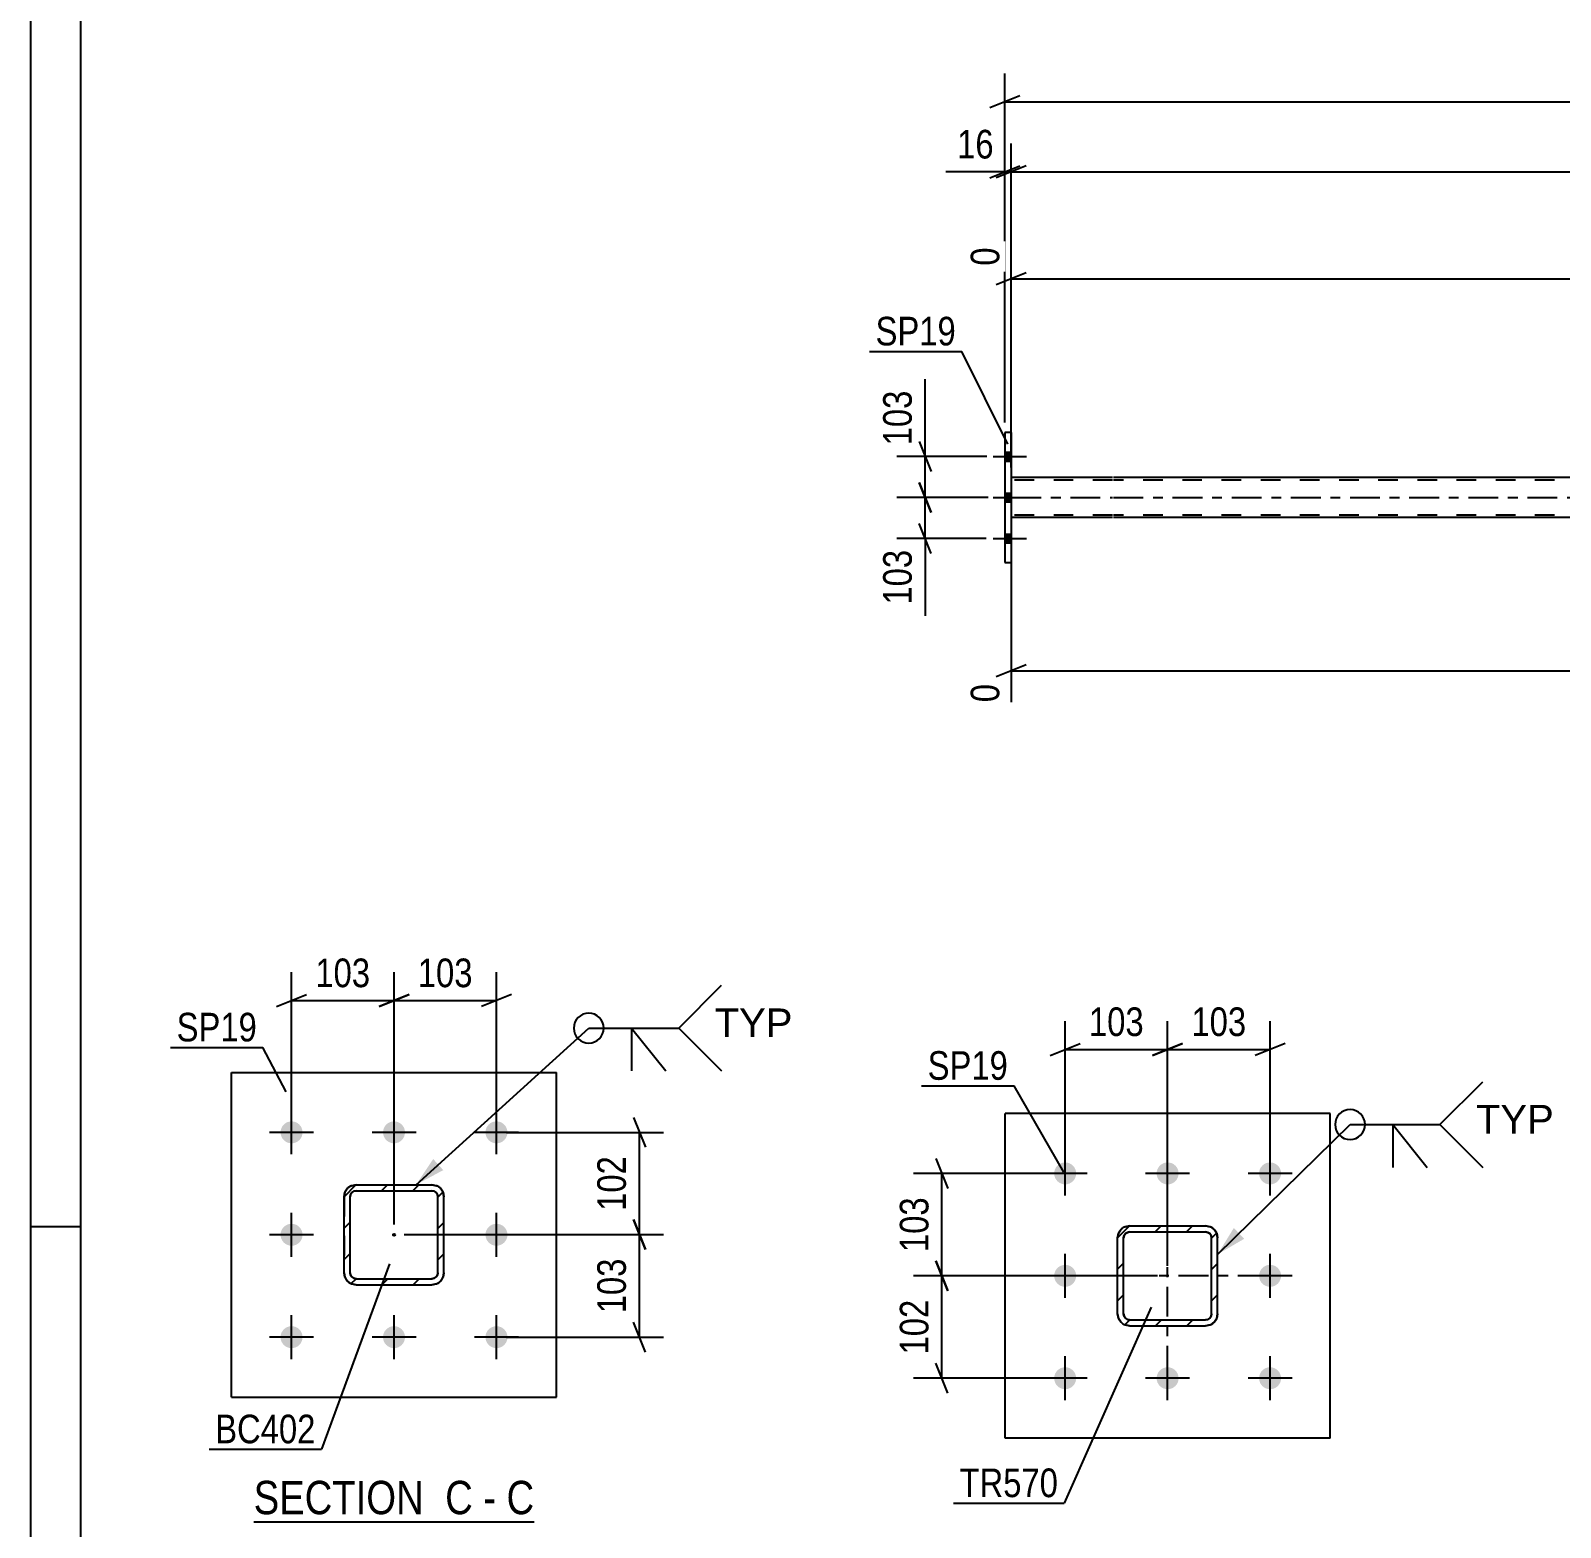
# Model space of a CAD drawing. Header units: millimetres. Extents: x 0 to 841, y 0 to 594.
# Drawn here: x 0 to 153.1, y 118.9 to 268.7 of the extents above; entities that cross this region are included whole.
import ezdxf

# ---------------------------------------------------------------- set-up
doc = ezdxf.new("R2010")
doc.units = ezdxf.units.MM
doc.linetypes.add('DXK_LINE_DOT2', pattern=[3.9198, 1.9599, -1.9599])
doc.linetypes.add('DXK_LINE_DOT3', pattern=[5.9187, 2.979, -0.9799, 0.9799, -0.9799])
doc.styles.add('Arial', font='ARIAL.TTF', dxfattribs={"height": 0.2})
doc.styles.add('Arial Narrow', font='ARIALN.TTF', dxfattribs={"height": 0.2})

# ---------------------------------------------------------------- blocks, each defined once
blk = doc.blocks.new('Unknown-103655156-1133')
at = {"color": 5, "linetype": 'Continuous'}
for p, q in [((0, 594), (0, 0)), ((5, 589), (5, 5)), ((5, 149), (0, 149))]:
    blk.add_line(p, q, dxfattribs=at)
blk = doc.blocks.new('Unknown-103655156-13 - 6514')
at = {"color": 6, "linetype": 'Continuous'}
blk.add_line((22.32, 119.49), (50.39, 119.49), dxfattribs=at)
at = {"color": 0, "linetype": 'Continuous'}
for points in [[(40.43, 120.24), (40.43, 123.74), (22.32, 123.74), (22.32, 120.24)], [(44.25, 120.24), (44.25, 123.74), (41.48, 123.74), (41.48, 120.24)], [(46.57, 120.24), (46.57, 123.74), (45.3, 123.74), (45.3, 120.24)], [(50.39, 120.24), (50.39, 123.74), (47.62, 123.74), (47.62, 120.24)]]:
    blk.add_wipeout(points, dxfattribs=at)
at = {"color": 7, "linetype": 'Continuous', "style": 'Arial Narrow'}
for s, p in [('SECTION ', (22.32, 120.24)), ('C', (41.48, 120.24)), ('C', (47.62, 120.24)), ('-', (45.3, 120.24))]:
    blk.add_text(s, height=3.34, dxfattribs=at).set_placement(p)
blk = doc.blocks.new('Part-103655156-1333 - 1289')
at = {"color": 2, "linetype": 'Continuous'}
for p, q in [((130.01, 160.35), (97.51, 160.35)), ((97.51, 127.85), (97.51, 160.35)), ((130.01, 127.85), (130.01, 160.35)), ((130.01, 127.85), (97.51, 127.85))]:
    blk.add_line(p, q, dxfattribs=at)
blk = doc.blocks.new('Bolt-103655156-1378 - 1289')
at = {"linetype": 'Continuous'}
for points in [[(103.51, 153.25, -1), (103.51, 155.45, -1)], [(113.76, 153.25, -1), (113.76, 155.45, -1)], [(124.01, 153.25, -1), (124.01, 155.45, -1)], [(103.51, 143, -1), (103.51, 145.2, -1)], [(124.01, 143, -1), (124.01, 145.2, -1)], [(103.51, 132.75, -1), (103.51, 134.95, -1)], [(113.76, 132.75, -1), (113.76, 134.95, -1)], [(124.01, 132.75, -1), (124.01, 134.95, -1)]]:
    blk.add_hatch(color=1, dxfattribs=at).paths.add_polyline_path(points)
at = {"color": 1, "linetype": 'Continuous'}
for p, q in [((103.51, 152.15), (103.51, 156.55)), ((113.76, 152.15), (113.76, 156.55)), ((124.01, 152.15), (124.01, 156.55)), ((105.71, 154.35), (101.31, 154.35)), ((115.96, 154.35), (111.56, 154.35)), ((126.21, 154.35), (121.81, 154.35)), ((103.51, 141.9), (103.51, 146.3)), ((124.01, 141.9), (124.01, 146.3)), ((105.71, 144.1), (101.31, 144.1)), ((126.21, 144.1), (121.81, 144.1)), ((103.51, 131.65), (103.51, 136.05)), ((113.76, 131.65), (113.76, 136.05)), ((124.01, 131.65), (124.01, 136.05)), ((105.71, 133.85), (101.31, 133.85)), ((115.96, 133.85), (111.56, 133.85)), ((126.21, 133.85), (121.81, 133.85))]:
    blk.add_line(p, q, dxfattribs=at)
blk = doc.blocks.new('Part-103655156-1436 - 1289')
at = {"linetype": 'Continuous'}
h = blk.add_hatch(dxfattribs=at)
h.set_pattern_fill('', scale=0.7, style=0, pattern_type=0)
h.set_pattern_definition([(45, (109.9582, 149.0961), (-1.57154, 1.57154), [])])
h.paths.add_polyline_path([(117.56, 149.1), (109.96, 149.1), (109.5, 149), (109.11, 148.74), (108.85, 148.36), (108.76, 147.9), (108.76, 140.3), (108.85, 139.84), (109.11, 139.45), (109.5, 139.19), (109.96, 139.1), (117.56, 139.1), (118.02, 139.19), (118.41, 139.45), (118.67, 139.84), (118.76, 140.3), (118.76, 147.9), (118.67, 148.36), (118.41, 148.74), (118.02, 149)])
h.paths.add_polyline_path([(118.11, 148.13), (118.16, 147.9), (118.16, 140.3), (118.11, 140.07), (117.98, 139.87), (117.79, 139.74), (117.56, 139.7), (109.96, 139.7), (109.73, 139.74), (109.53, 139.87), (109.4, 140.07), (109.36, 140.3), (109.36, 147.9), (109.4, 148.13), (109.53, 148.32), (109.73, 148.45), (109.96, 148.5), (117.56, 148.5), (117.79, 148.45), (117.98, 148.32)])
at = {"color": 7, "linetype": 'DXK_LINE_DOT3'}
for p, q in [((113.76, 134.1), (113.76, 154.1)), ((123.76, 144.1), (103.76, 144.1))]:
    blk.add_line(p, q, dxfattribs=at)
at = {"color": 7, "linetype": 'DXK_LINE_DOT2'}
for p, q in [((109.5, 149), (109.96, 149.1)), ((109.96, 148.5), (109.73, 148.45)), ((109.96, 149.1), (117.56, 149.1)), ((109.96, 148.5), (117.56, 148.5)), ((117.56, 149.1), (118.02, 149)), ((117.79, 148.45), (117.56, 148.5)), ((108.76, 147.9), (108.85, 148.36)), ((108.76, 140.3), (108.76, 147.9)), ((109.4, 148.13), (109.36, 147.9)), ((109.36, 140.3), (109.36, 147.9)), ((109.53, 148.32), (109.4, 148.13)), ((109.73, 148.45), (109.53, 148.32)), ((117.98, 148.32), (117.79, 148.45)), ((118.11, 148.13), (117.98, 148.32)), ((118.16, 147.9), (118.11, 148.13)), ((118.16, 140.3), (118.16, 147.9)), ((118.67, 148.36), (118.76, 147.9)), ((118.76, 140.3), (118.76, 147.9)), ((108.85, 139.84), (108.76, 140.3)), ((109.36, 140.3), (109.4, 140.07)), ((109.4, 140.07), (109.53, 139.87)), ((109.53, 139.87), (109.73, 139.74)), ((109.73, 139.74), (109.96, 139.7)), ((109.96, 139.7), (117.56, 139.7)), ((117.56, 139.7), (117.79, 139.74)), ((117.79, 139.74), (117.98, 139.87)), ((117.98, 139.87), (118.11, 140.07)), ((118.11, 140.07), (118.16, 140.3)), ((118.76, 140.3), (118.67, 139.84)), ((109.96, 139.1), (109.5, 139.19)), ((109.96, 139.1), (117.56, 139.1)), ((118.02, 139.19), (117.56, 139.1))]:
    blk.add_line(p, q, dxfattribs=at)
at = {"color": 2, "linetype": 'Continuous'}
for p, q in [((109.96, 149.1), (109.5, 149)), ((109.73, 148.45), (109.96, 148.5)), ((109.96, 149.1), (117.56, 149.1)), ((109.96, 148.5), (117.56, 148.5)), ((118.02, 149), (117.56, 149.1)), ((117.56, 148.5), (117.79, 148.45)), ((108.85, 148.36), (108.76, 147.9)), ((108.76, 140.3), (108.76, 147.9)), ((109.36, 147.9), (109.4, 148.13)), ((109.36, 140.3), (109.36, 147.9)), ((109.4, 148.13), (109.53, 148.32)), ((109.53, 148.32), (109.73, 148.45)), ((117.79, 148.45), (117.98, 148.32)), ((117.98, 148.32), (118.11, 148.13)), ((118.11, 148.13), (118.16, 147.9)), ((118.16, 140.3), (118.16, 147.9)), ((118.76, 147.9), (118.67, 148.36)), ((118.76, 140.3), (118.76, 147.9)), ((108.76, 140.3), (108.85, 139.84)), ((109.4, 140.07), (109.36, 140.3)), ((109.53, 139.87), (109.4, 140.07)), ((109.73, 139.74), (109.53, 139.87)), ((109.96, 139.7), (109.73, 139.74)), ((109.96, 139.7), (117.56, 139.7)), ((117.79, 139.74), (117.56, 139.7)), ((117.98, 139.87), (117.79, 139.74)), ((118.11, 140.07), (117.98, 139.87)), ((118.16, 140.3), (118.11, 140.07)), ((118.67, 139.84), (118.76, 140.3)), ((109.5, 139.19), (109.96, 139.1)), ((109.96, 139.1), (117.56, 139.1)), ((117.56, 139.1), (118.02, 139.19))]:
    blk.add_line(p, q, dxfattribs=at)
at = {"color": 7, "linetype": 'DXK_LINE_DOT2'}
for centre, start, end in [((109.96, 147.9), 112.5, 157.5), ((117.56, 147.9), 22.5, 67.5), ((109.96, 140.3), 202.5, 247.5), ((117.56, 140.3), 292.5, 337.5)]:
    blk.add_arc(centre, 1.2, start, end, dxfattribs=at)
at = {"color": 2, "linetype": 'Continuous'}
for centre, start, end in [((109.96, 147.9), 112.5, 157.5), ((117.56, 147.9), 22.5, 67.5), ((109.96, 140.3), 202.5, 247.5), ((117.56, 140.3), 292.5, 337.5)]:
    blk.add_arc(centre, 1.2, start, end, dxfattribs=at)
blk = doc.blocks.new('Part-103655156-5553 - 5439')
at = {"color": 2, "linetype": 'Continuous'}
for p, q in [((98.12, 228.49), (97.48, 228.49)), ((97.48, 228.49), (97.48, 215.49)), ((98.12, 228.49), (98.12, 215.49)), ((97.48, 215.49), (98.12, 215.49))]:
    blk.add_line(p, q, dxfattribs=at)
blk = doc.blocks.new('Part-103655156-5609 - 5439')
at = {"color": 2, "linetype": 'Continuous'}
for p, q in [((108.24, 223.99), (98.12, 223.99)), ((154.24, 223.99), (108.34, 223.99)), ((108.24, 219.99), (98.12, 219.99)), ((154.24, 219.99), (108.34, 219.99))]:
    blk.add_line(p, q, dxfattribs=at)
at = {"color": 7, "linetype": 'DXK_LINE_DOT2'}
for p, q in [((98.12, 223.99), (98.12, 219.99)), ((108.24, 223.75), (98.12, 223.75)), ((654.21, 223.75), (108.34, 223.75)), ((108.24, 220.23), (98.12, 220.23)), ((654.21, 220.23), (108.34, 220.23))]:
    blk.add_line(p, q, dxfattribs=at)
at = {"color": 7, "linetype": 'DXK_LINE_DOT3'}
for p, q in [((98.12, 221.99), (108.24, 221.99)), ((108.34, 221.99), (654.21, 221.99))]:
    blk.add_line(p, q, dxfattribs=at)
blk = doc.blocks.new('Bolt-103655156-5640 - 5439')
at = {"linetype": 'Continuous'}
for points in [[(98.12, 225.65), (98.12, 226.53), (97.48, 226.53), (97.48, 225.65)], [(98.12, 225.65), (98.12, 226.53), (97.48, 226.53), (97.48, 225.65)], [(98.12, 225.65), (98.12, 226.53), (97.48, 226.53), (97.48, 225.65)], [(98.12, 221.55), (98.12, 222.43), (97.48, 222.43), (97.48, 221.55)], [(98.12, 221.55), (98.12, 222.43), (97.48, 222.43), (97.48, 221.55)], [(98.12, 217.45), (98.12, 218.33), (97.48, 218.33), (97.48, 217.45)], [(98.12, 217.45), (98.12, 218.33), (97.48, 218.33), (97.48, 217.45)], [(98.12, 217.45), (98.12, 218.33), (97.48, 218.33), (97.48, 217.45)]]:
    blk.add_hatch(color=1, dxfattribs=at).paths.add_polyline_path(points)
at = {"color": 1, "linetype": 'Continuous'}
for p, q in [((97.48, 226.53), (98.12, 226.53)), ((97.48, 226.53), (98.12, 226.53)), ((97.48, 226.53), (98.12, 226.53)), ((96.32, 226.09), (99.64, 226.09)), ((96.32, 226.09), (99.64, 226.09)), ((96.32, 226.09), (99.64, 226.09)), ((97.48, 225.65), (98.12, 225.65)), ((97.48, 225.65), (98.12, 225.65)), ((97.48, 225.65), (98.12, 225.65)), ((96.32, 221.99), (99.64, 221.99)), ((96.32, 221.99), (99.64, 221.99)), ((97.48, 222.43), (98.12, 222.43)), ((97.48, 222.43), (98.12, 222.43)), ((97.48, 221.55), (98.12, 221.55)), ((97.48, 221.55), (98.12, 221.55)), ((96.32, 217.89), (99.64, 217.89)), ((96.32, 217.89), (99.64, 217.89)), ((96.32, 217.89), (99.64, 217.89)), ((97.48, 218.33), (98.12, 218.33)), ((97.48, 218.33), (98.12, 218.33)), ((97.48, 218.33), (98.12, 218.33)), ((97.48, 217.45), (98.12, 217.45)), ((97.48, 217.45), (98.12, 217.45)), ((97.48, 217.45), (98.12, 217.45))]:
    blk.add_line(p, q, dxfattribs=at)
blk = doc.blocks.new('Part-103655156-6613 - 6514')
at = {"linetype": 'Continuous'}
h = blk.add_hatch(dxfattribs=at)
h.set_pattern_fill('', scale=0.7, style=0, pattern_type=0)
h.set_pattern_definition([(45, (32.558, 153.2145), (-1.57154, 1.57154), [])])
h.paths.add_polyline_path([(40.16, 153.21), (32.56, 153.21), (32.1, 153.12), (31.71, 152.86), (31.45, 152.47), (31.36, 152.01), (31.36, 144.41), (31.45, 143.96), (31.71, 143.57), (32.1, 143.31), (32.56, 143.21), (40.16, 143.21), (40.62, 143.31), (41.01, 143.57), (41.27, 143.96), (41.36, 144.41), (41.36, 152.01), (41.27, 152.47), (41.01, 152.86), (40.62, 153.12)])
h.paths.add_polyline_path([(40.71, 152.24), (40.76, 152.01), (40.76, 144.41), (40.71, 144.18), (40.58, 143.99), (40.39, 143.86), (40.16, 143.81), (32.56, 143.81), (32.33, 143.86), (32.13, 143.99), (32, 144.18), (31.96, 144.41), (31.96, 152.01), (32, 152.24), (32.13, 152.44), (32.33, 152.57), (32.56, 152.61), (40.16, 152.61), (40.39, 152.57), (40.58, 152.44)])
blk.add_hatch(color=30, dxfattribs=at).paths.add_polyline_path([(36.36, 148.11, -1), (36.36, 148.31, -1)])
at = {"color": 7, "linetype": 'DXK_LINE_DOT2'}
for p, q in [((32.1, 153.12), (32.56, 153.21)), ((32.56, 153.21), (40.16, 153.21)), ((40.16, 153.21), (40.62, 153.12)), ((31.36, 152.01), (31.45, 152.47)), ((31.36, 152.01), (31.36, 144.41)), ((32, 152.24), (31.96, 152.01)), ((31.96, 144.41), (31.96, 152.01)), ((32.13, 152.44), (32, 152.24)), ((32.33, 152.57), (32.13, 152.44)), ((32.56, 152.61), (32.33, 152.57)), ((32.56, 152.61), (40.16, 152.61)), ((40.39, 152.57), (40.16, 152.61)), ((40.58, 152.44), (40.39, 152.57)), ((40.71, 152.24), (40.58, 152.44)), ((40.76, 152.01), (40.71, 152.24)), ((40.76, 144.41), (40.76, 152.01)), ((41.27, 152.47), (41.36, 152.01)), ((41.36, 144.41), (41.36, 152.01)), ((31.45, 143.96), (31.36, 144.41)), ((31.96, 144.41), (32, 144.18)), ((32, 144.18), (32.13, 143.99)), ((32.13, 143.99), (32.33, 143.86)), ((40.39, 143.86), (40.58, 143.99)), ((40.58, 143.99), (40.71, 144.18)), ((40.71, 144.18), (40.76, 144.41)), ((41.36, 144.41), (41.27, 143.96)), ((32.56, 143.21), (32.1, 143.31)), ((32.33, 143.86), (32.56, 143.81)), ((32.56, 143.81), (40.16, 143.81)), ((32.56, 143.21), (40.16, 143.21)), ((40.16, 143.81), (40.39, 143.86)), ((40.62, 143.31), (40.16, 143.21))]:
    blk.add_line(p, q, dxfattribs=at)
at = {"color": 2, "linetype": 'Continuous'}
for p, q in [((32.56, 153.21), (32.1, 153.12)), ((32.56, 153.21), (32.56, 153.21)), ((32.56, 153.21), (40.16, 153.21)), ((40.16, 153.21), (40.16, 153.21)), ((40.62, 153.12), (40.16, 153.21)), ((31.45, 152.47), (31.36, 152.01)), ((31.36, 152.01), (31.36, 152.01)), ((31.36, 144.41), (31.36, 152.01)), ((31.96, 152.01), (32, 152.24)), ((31.96, 152.01), (31.96, 152.01)), ((31.96, 144.41), (31.96, 152.01)), ((32, 152.24), (32.13, 152.44)), ((32.13, 152.44), (32.33, 152.57)), ((32.33, 152.57), (32.56, 152.61)), ((32.56, 152.61), (32.56, 152.61)), ((32.56, 152.61), (40.16, 152.61)), ((40.16, 152.61), (40.16, 152.61)), ((40.16, 152.61), (40.39, 152.57)), ((40.39, 152.57), (40.58, 152.44)), ((40.58, 152.44), (40.71, 152.24)), ((40.71, 152.24), (40.76, 152.01)), ((40.76, 152.01), (40.76, 152.01)), ((40.76, 144.41), (40.76, 152.01)), ((41.36, 152.01), (41.27, 152.47)), ((41.36, 152.01), (41.36, 152.01)), ((41.36, 144.41), (41.36, 152.01)), ((31.36, 144.41), (31.36, 144.41)), ((31.36, 144.41), (31.45, 143.96)), ((31.96, 144.41), (31.96, 144.41)), ((32, 144.18), (31.96, 144.41)), ((32.13, 143.99), (32, 144.18)), ((32.33, 143.86), (32.13, 143.99)), ((40.58, 143.99), (40.39, 143.86)), ((40.71, 144.18), (40.58, 143.99)), ((40.76, 144.41), (40.71, 144.18)), ((40.76, 144.41), (40.76, 144.41)), ((41.27, 143.96), (41.36, 144.41)), ((41.36, 144.41), (41.36, 144.41)), ((32.1, 143.31), (32.56, 143.21)), ((32.56, 143.81), (32.33, 143.86)), ((32.56, 143.81), (32.56, 143.81)), ((32.56, 143.81), (40.16, 143.81)), ((32.56, 143.21), (32.56, 143.21)), ((32.56, 143.21), (40.16, 143.21)), ((40.39, 143.86), (40.16, 143.81)), ((40.16, 143.81), (40.16, 143.81)), ((40.16, 143.21), (40.62, 143.31)), ((40.16, 143.21), (40.16, 143.21))]:
    blk.add_line(p, q, dxfattribs=at)
at = {"color": 7, "linetype": 'DXK_LINE_DOT3'}
blk.add_line((36.36, 148.21), (36.36, 148.21), dxfattribs=at)
at = {"color": 30, "linetype": 'DXK_LINE_DOT3'}
blk.add_line((36.36, 148.21), (36.36, 148.21), dxfattribs=at)
at = {"color": 30, "linetype": 'Continuous'}
blk.add_circle((36.36, 148.21), 0.1, dxfattribs=at)
at = {"color": 7, "linetype": 'DXK_LINE_DOT2'}
for centre, start, end in [((32.56, 152.01), 112.5, 157.5), ((40.16, 152.01), 22.5, 67.5), ((32.56, 144.41), 202.5, 247.5), ((40.16, 144.41), 292.5, 337.5)]:
    blk.add_arc(centre, 1.2, start, end, dxfattribs=at)
at = {"color": 2, "linetype": 'Continuous'}
for centre, start, end in [((32.56, 152.01), 112.5, 157.5), ((40.16, 152.01), 22.5, 67.5), ((32.56, 144.41), 202.5, 247.5), ((40.16, 144.41), 292.5, 337.5)]:
    blk.add_arc(centre, 1.2, start, end, dxfattribs=at)
blk = doc.blocks.new('Bolt-103655156-6525 - 6514')
at = {"linetype": 'Continuous'}
for points in [[(26.11, 157.36, -1), (26.11, 159.56, -1)], [(36.36, 157.36, -1), (36.36, 159.56, -1)], [(46.61, 157.36, -1), (46.61, 159.56, -1)], [(26.11, 147.11, -1), (26.11, 149.31, -1)], [(46.61, 147.11, -1), (46.61, 149.31, -1)], [(26.11, 136.86, -1), (26.11, 139.06, -1)], [(36.36, 136.86, -1), (36.36, 139.06, -1)], [(46.61, 136.86, -1), (46.61, 139.06, -1)]]:
    blk.add_hatch(color=1, dxfattribs=at).paths.add_polyline_path(points)
at = {"color": 1, "linetype": 'Continuous'}
for p, q in [((26.11, 156.26), (26.11, 160.66)), ((36.36, 156.26), (36.36, 160.66)), ((46.61, 156.26), (46.61, 160.66)), ((28.31, 158.46), (23.91, 158.46)), ((38.56, 158.46), (34.16, 158.46)), ((48.81, 158.46), (44.41, 158.46)), ((26.11, 146.01), (26.11, 150.41)), ((46.61, 146.01), (46.61, 150.41)), ((28.31, 148.21), (23.91, 148.21)), ((48.81, 148.21), (44.41, 148.21)), ((26.11, 135.76), (26.11, 140.16)), ((36.36, 135.76), (36.36, 140.16)), ((46.61, 135.76), (46.61, 140.16)), ((28.31, 137.96), (23.91, 137.96)), ((38.56, 137.96), (34.16, 137.96)), ((48.81, 137.96), (44.41, 137.96))]:
    blk.add_line(p, q, dxfattribs=at)
blk = doc.blocks.new('Part-103655156-6531 - 6514')
at = {"color": 2, "linetype": 'Continuous'}
for p, q in [((20.11, 131.96), (20.11, 164.46)), ((20.11, 164.46), (52.61, 164.46)), ((52.61, 131.96), (52.61, 164.46)), ((20.11, 131.96), (52.61, 131.96))]:
    blk.add_line(p, q, dxfattribs=at)
blk = doc.blocks.new('StraightDimension-103655156-1508 - 1289')
at = {"color": 7, "linetype": 'Continuous'}
for p, q in [((90.58, 145.6), (91.78, 142.6)), ((112.76, 144.1), (88.33, 144.1)), ((91.18, 133.85), (91.18, 144.1)), ((91.78, 132.35), (90.58, 135.35)), ((102.51, 133.85), (88.33, 133.85))]:
    blk.add_line(p, q, dxfattribs=at)
at = {"color": 0}
blk.add_wipeout([(90.43, 142.31), (86.23, 142.31), (86.23, 135.63), (90.43, 135.63)], dxfattribs=at)
at = {"color": 3, "style": 'Arial Narrow'}
blk.add_text('102', height=2.863, rotation=90.0002, dxfattribs=at).set_placement((89.83, 136.23))
blk = doc.blocks.new('StraightDimension-103655156-1473 - 1289')
at = {"color": 7, "linetype": 'Continuous'}
for p, q in [((113.76, 145.1), (113.76, 169.6)), ((124.01, 155.35), (124.01, 169.6)), ((112.26, 166.15), (115.26, 167.35)), ((125.51, 167.35), (122.51, 166.15)), ((113.76, 166.75), (124.01, 166.75))]:
    blk.add_line(p, q, dxfattribs=at)
at = {"color": 0}
blk.add_wipeout([(122.23, 167.5), (122.23, 171.7), (115.54, 171.7), (115.54, 167.5)], dxfattribs=at)
at = {"color": 3, "style": 'Arial Narrow'}
blk.add_text('103', height=2.863, dxfattribs=at).set_placement((116.14, 168.1))
blk = doc.blocks.new('StraightDimension-103655156-1490 - 1289')
at = {"color": 7, "linetype": 'Continuous'}
for p, q in [((103.51, 155.35), (103.51, 169.6)), ((113.76, 145.1), (113.76, 169.6)), ((102.01, 166.15), (105.01, 167.35)), ((115.26, 167.35), (112.26, 166.15)), ((103.51, 166.75), (113.76, 166.75))]:
    blk.add_line(p, q, dxfattribs=at)
at = {"color": 0}
blk.add_wipeout([(111.98, 167.5), (111.98, 171.7), (105.29, 171.7), (105.29, 167.5)], dxfattribs=at)
at = {"color": 3, "style": 'Arial Narrow'}
blk.add_text('103', height=2.863, dxfattribs=at).set_placement((105.89, 168.1))
blk = doc.blocks.new('StraightDimension-103655156-1526 - 1289')
at = {"color": 7, "linetype": 'Continuous'}
for p, q in [((90.58, 155.85), (91.78, 152.85)), ((102.51, 154.35), (88.33, 154.35)), ((91.18, 144.1), (91.18, 154.35)), ((91.78, 142.6), (90.58, 145.6)), ((112.76, 144.1), (88.33, 144.1))]:
    blk.add_line(p, q, dxfattribs=at)
at = {"color": 0}
blk.add_wipeout([(90.43, 152.56), (86.23, 152.56), (86.23, 145.88), (90.43, 145.88)], dxfattribs=at)
at = {"color": 3, "style": 'Arial Narrow'}
blk.add_text('103', height=2.863, rotation=90.0002, dxfattribs=at).set_placement((89.83, 146.48))
blk = doc.blocks.new('StraightDimension-103655156-5743 - 5439')
at = {"color": 7, "linetype": 'Continuous'}
for p, q in [((97.48, 229.49), (97.48, 257.43)), ((98.12, 229.49), (98.12, 257.43)), ((95.98, 253.98), (98.98, 255.18)), ((99.62, 255.18), (96.62, 253.98)), ((97.48, 254.58), (98.12, 254.58))]:
    blk.add_line(p, q, dxfattribs=at)
at = {"color": 0}
blk.add_wipeout([(96.96, 255.33), (96.96, 259.53), (92.1, 259.53), (92.1, 255.33)], dxfattribs=at)
at = {"color": 7, "linetype": 'Continuous'}
blk.add_line((97.48, 254.58), (91.58, 254.58), dxfattribs=at)
blk.add_line((97.48, 254.58), (91.58, 254.58), dxfattribs=at)
at = {"color": 3, "style": 'Arial Narrow'}
blk.add_text('16', height=2.863, dxfattribs=at).set_placement((92.7, 255.93))
blk = doc.blocks.new('StraightDimension-103655156-5753 - 5439')
at = {"color": 7, "linetype": 'Continuous'}
for p, q in [((98.12, 229.49), (98.12, 257.43)), ((99.62, 255.18), (96.62, 253.98)), ((98.12, 254.58), (780.5, 254.58))]:
    blk.add_line(p, q, dxfattribs=at)
blk = doc.blocks.new('StraightDimension-103655156-5774 - 5439')
at = {"color": 7, "linetype": 'Continuous'}
for p, q in [((97.48, 229.49), (97.48, 264.44)), ((98.98, 262.19), (95.98, 260.99)), ((97.48, 261.59), (781.14, 261.59))]:
    blk.add_line(p, q, dxfattribs=at)
blk = doc.blocks.new('StraightDimension-103655156-5799 - 5439')
at = {"color": 7, "linetype": 'Continuous'}
for p, q in [((98.12, 224.99), (98.12, 247.03)), ((99.62, 244.5), (96.62, 243.3)), ((98.12, 243.9), (246.74, 243.9))]:
    blk.add_line(p, q, dxfattribs=at)
at = {"color": 0, "linetype": 'Continuous'}
blk.add_wipeout([(97.52, 247.63), (93.32, 247.63), (93.32, 244.6), (97.52, 244.6)], dxfattribs=at)
at = {"color": 3, "linetype": 'Continuous', "style": 'Arial Narrow'}
blk.add_text('0', height=2.86, rotation=90.0002, dxfattribs=at).set_placement((96.92, 245.2))
blk = doc.blocks.new('StraightDimension-103655156-5804 - 5439')
at = {"color": 7, "linetype": 'Continuous'}
for p, q in [((88.91, 227.59), (90.11, 224.59)), ((95.67, 226.09), (86.66, 226.09)), ((89.51, 221.99), (89.51, 226.09)), ((90.11, 220.49), (88.91, 223.49)), ((95.8, 221.99), (86.66, 221.99))]:
    blk.add_line(p, q, dxfattribs=at)
at = {"color": 0}
blk.add_wipeout([(88.76, 233.3), (84.56, 233.3), (84.56, 226.62), (88.76, 226.62)], dxfattribs=at)
at = {"color": 7, "linetype": 'Continuous'}
blk.add_line((89.51, 226.09), (89.51, 233.83), dxfattribs=at)
blk.add_line((89.51, 226.09), (89.51, 233.83), dxfattribs=at)
at = {"color": 3, "style": 'Arial Narrow'}
blk.add_text('103', height=2.863, rotation=90.0002, dxfattribs=at).set_placement((88.16, 227.22))
blk = doc.blocks.new('StraightDimension-103655156-5817 - 5439')
at = {"color": 7, "linetype": 'Continuous'}
for p, q in [((88.91, 223.49), (90.11, 220.49)), ((95.8, 221.99), (86.66, 221.99)), ((89.51, 217.89), (89.51, 221.99)), ((90.11, 216.39), (88.91, 219.39)), ((95.61, 217.89), (86.66, 217.89))]:
    blk.add_line(p, q, dxfattribs=at)
at = {"color": 0}
blk.add_wipeout([(88.76, 217.37), (84.56, 217.37), (84.56, 210.68), (88.76, 210.68)], dxfattribs=at)
at = {"color": 7, "linetype": 'Continuous'}
blk.add_line((89.51, 217.89), (89.51, 210.16), dxfattribs=at)
blk.add_line((89.51, 217.89), (89.51, 210.16), dxfattribs=at)
at = {"color": 3, "style": 'Arial Narrow'}
blk.add_text('103', height=2.863, rotation=90.0002, dxfattribs=at).set_placement((88.16, 211.28))
blk = doc.blocks.new('StraightDimension-103655156-5893 - 5439')
at = {"color": 7, "linetype": 'Continuous'}
for p, q in [((98.12, 218.99), (98.12, 201.51)), ((99.62, 205.24), (96.62, 204.04)), ((98.12, 204.64), (246.74, 204.64))]:
    blk.add_line(p, q, dxfattribs=at)
at = {"color": 0, "linetype": 'Continuous'}
blk.add_wipeout([(97.52, 203.94), (93.32, 203.94), (93.32, 200.91), (97.52, 200.91)], dxfattribs=at)
at = {"color": 3, "linetype": 'Continuous', "style": 'Arial Narrow'}
blk.add_text('0', height=2.86, rotation=90.0002, dxfattribs=at).set_placement((96.92, 201.51))
blk = doc.blocks.new('StraightDimension-103655156-6678 - 6514')
at = {"color": 7, "linetype": 'Continuous'}
for p, q in [((60.31, 149.72), (61.51, 146.72)), ((37.36, 148.22), (63.31, 148.22)), ((60.91, 137.96), (60.91, 148.22)), ((61.51, 136.46), (60.31, 139.46)), ((47.61, 137.96), (63.31, 137.96))]:
    blk.add_line(p, q, dxfattribs=at)
at = {"color": 0}
blk.add_wipeout([(60.16, 146.43), (55.96, 146.43), (55.96, 139.75), (60.16, 139.75)], dxfattribs=at)
at = {"color": 3, "style": 'Arial Narrow'}
blk.add_text('103', height=2.863, rotation=90.0002, dxfattribs=at).set_placement((59.56, 140.35))
blk = doc.blocks.new('StraightDimension-103655156-6693 - 6514')
at = {"color": 7, "linetype": 'Continuous'}
for p, q in [((60.31, 159.96), (61.51, 156.96)), ((47.61, 158.46), (63.31, 158.46)), ((60.91, 148.22), (60.91, 158.46)), ((61.51, 146.72), (60.31, 149.72)), ((37.36, 148.22), (63.31, 148.22))]:
    blk.add_line(p, q, dxfattribs=at)
at = {"color": 0}
blk.add_wipeout([(60.16, 156.68), (55.96, 156.68), (55.96, 150), (60.16, 150)], dxfattribs=at)
at = {"color": 3, "style": 'Arial Narrow'}
blk.add_text('102', height=2.863, rotation=90.0002, dxfattribs=at).set_placement((59.56, 150.6))
blk = doc.blocks.new('StraightDimension-103655156-6709 - 6514')
at = {"color": 7, "linetype": 'Continuous'}
for p, q in [((26.11, 159.46), (26.11, 174.49)), ((36.36, 149.22), (36.36, 174.49)), ((24.61, 171.04), (27.61, 172.24)), ((26.11, 171.64), (36.36, 171.64)), ((37.86, 172.24), (34.86, 171.04))]:
    blk.add_line(p, q, dxfattribs=at)
at = {"color": 0}
blk.add_wipeout([(34.58, 172.39), (34.58, 176.59), (27.89, 176.59), (27.89, 172.39)], dxfattribs=at)
at = {"color": 3, "style": 'Arial Narrow'}
blk.add_text('103', height=2.863, dxfattribs=at).set_placement((28.49, 172.99))
blk = doc.blocks.new('StraightDimension-103655156-6723 - 6514')
at = {"color": 7, "linetype": 'Continuous'}
for p, q in [((36.36, 149.22), (36.36, 174.49)), ((46.61, 159.46), (46.61, 174.49)), ((34.86, 171.04), (37.86, 172.24)), ((36.36, 171.64), (46.61, 171.64)), ((48.11, 172.24), (45.11, 171.04))]:
    blk.add_line(p, q, dxfattribs=at)
at = {"color": 0}
blk.add_wipeout([(44.83, 172.39), (44.83, 176.59), (38.14, 176.59), (38.14, 172.39)], dxfattribs=at)
at = {"color": 3, "style": 'Arial Narrow'}
blk.add_text('103', height=2.863, dxfattribs=at).set_placement((38.74, 172.99))
blk = doc.blocks.new('Mark-103655156-1329 - 1289')
at = {"color": 0}
blk.add_wipeout([(97.79, 163.72), (97.79, 166.72), (89.75, 166.72), (89.75, 163.72)], dxfattribs=at)
blk.add_wipeout([(97.79, 163.72), (97.79, 166.72), (89.75, 166.72), (89.75, 163.72)], dxfattribs=at)
at = {"color": 30, "linetype": 'Continuous'}
for p in [(89.15, 163.12), (103.39, 154.46)]:
    blk.add_line(p, (98.39, 163.12), dxfattribs=at)
at = {"color": 3, "style": 'Arial Narrow'}
blk.add_text('SP19', height=2.863, dxfattribs=at).set_placement((89.75, 163.72))
blk = doc.blocks.new('WeldMark-103655156-1543 - 1289')
at = {"linetype": 'Continuous'}
blk.add_hatch(color=30, dxfattribs=at).paths.add_polyline_path([(121.43, 147.81), (118.76, 146.25), (120.38, 148.88)])
at = {"color": 30, "linetype": 'Continuous'}
for p, q in [((118.76, 146.25), (132.01, 159.24)), ((132.01, 159.24), (141.01, 159.24))]:
    blk.add_line(p, q, dxfattribs=at)
at = {"color": 3, "linetype": 'Continuous'}
for q in [(139.73, 154.95), (136.3, 154.95)]:
    blk.add_line((136.3, 159.24), q, dxfattribs=at)
for start, end in [(90, 270), (270, 90)]:
    blk.add_arc((132.01, 159.24), 1.5, start, end, dxfattribs=at)
at = {"color": 0, "linetype": 'Continuous'}
blk.add_wipeout([(152.39, 158.34), (152.39, 161.34), (144.61, 161.34), (144.61, 158.34)], dxfattribs=at)
blk.add_wipeout([(152.39, 158.34), (152.39, 161.34), (144.61, 161.34), (144.61, 158.34)], dxfattribs=at)
at = {"color": 3, "linetype": 'Continuous'}
for q in [(145.3, 163.53), (145.3, 154.95)]:
    blk.add_line((141.01, 159.24), q, dxfattribs=at)
at = {"color": 3, "linetype": 'Continuous', "style": 'Arial'}
blk.add_text('TYP', height=2.865, dxfattribs=at).set_placement((144.61, 158.34))
blk = doc.blocks.new('Mark-103655156-1432 - 1289')
at = {"color": 0}
blk.add_wipeout([(102.8, 121.95), (102.8, 124.95), (92.94, 124.95), (92.94, 121.95)], dxfattribs=at)
blk.add_wipeout([(102.8, 121.95), (102.8, 124.95), (92.94, 124.95), (92.94, 121.95)], dxfattribs=at)
at = {"color": 30, "linetype": 'Continuous'}
for p in [(112.12, 140.95), (92.34, 121.35)]:
    blk.add_line(p, (103.4, 121.35), dxfattribs=at)
at = {"color": 3, "style": 'Arial Narrow'}
blk.add_text('TR570', height=2.863, dxfattribs=at).set_placement((92.94, 121.95))
blk = doc.blocks.new('Mark-103655156-5549 - 5439')
at = {"color": 0}
blk.add_wipeout([(92.58, 237.22), (92.58, 240.22), (84.54, 240.22), (84.54, 237.22)], dxfattribs=at)
blk.add_wipeout([(92.58, 237.22), (92.58, 240.22), (84.54, 240.22), (84.54, 237.22)], dxfattribs=at)
at = {"color": 30, "linetype": 'Continuous'}
for p in [(83.94, 236.62), (97.77, 227.35)]:
    blk.add_line(p, (93.18, 236.62), dxfattribs=at)
at = {"color": 3, "style": 'Arial Narrow'}
blk.add_text('SP19', height=2.863, dxfattribs=at).set_placement((84.54, 237.22))
blk = doc.blocks.new('Mark-103655156-6527 - 6514')
at = {"color": 0}
blk.add_wipeout([(22.65, 167.56), (22.65, 170.56), (14.61, 170.56), (14.61, 167.56)], dxfattribs=at)
blk.add_wipeout([(22.65, 167.56), (22.65, 170.56), (14.61, 170.56), (14.61, 167.56)], dxfattribs=at)
at = {"color": 30, "linetype": 'Continuous'}
for p in [(14.01, 166.96), (25.57, 162.5)]:
    blk.add_line(p, (23.25, 166.96), dxfattribs=at)
at = {"color": 3, "style": 'Arial Narrow'}
blk.add_text('SP19', height=2.863, dxfattribs=at).set_placement((14.61, 167.56))
blk = doc.blocks.new('Mark-103655156-6609 - 6514')
at = {"color": 0}
blk.add_wipeout([(28.52, 127.34), (28.52, 130.34), (18.47, 130.34), (18.47, 127.34)], dxfattribs=at)
blk.add_wipeout([(28.52, 127.34), (28.52, 130.34), (18.47, 130.34), (18.47, 127.34)], dxfattribs=at)
at = {"color": 30, "linetype": 'Continuous'}
for p in [(35.9, 145.31), (17.87, 126.74)]:
    blk.add_line(p, (29.12, 126.74), dxfattribs=at)
at = {"color": 3, "style": 'Arial Narrow'}
blk.add_text('BC402', height=2.863, dxfattribs=at).set_placement((18.47, 127.34))
blk = doc.blocks.new('WeldMark-103655156-6737 - 6514')
at = {"linetype": 'Continuous'}
blk.add_hatch(color=30, dxfattribs=at).paths.add_polyline_path([(41.29, 154.68), (38.57, 153.22), (40.28, 155.79)])
at = {"color": 30, "linetype": 'Continuous'}
for p, q in [((38.57, 153.22), (55.84, 168.89)), ((55.84, 168.89), (64.84, 168.89))]:
    blk.add_line(p, q, dxfattribs=at)
at = {"color": 3, "linetype": 'Continuous'}
for q in [(63.55, 164.61), (60.13, 164.61)]:
    blk.add_line((60.13, 168.89), q, dxfattribs=at)
for start, end in [(90, 270), (270, 90)]:
    blk.add_arc((55.84, 168.89), 1.5, start, end, dxfattribs=at)
at = {"color": 0, "linetype": 'Continuous'}
blk.add_wipeout([(76.22, 167.99), (76.22, 170.99), (68.44, 170.99), (68.44, 167.99)], dxfattribs=at)
blk.add_wipeout([(76.22, 167.99), (76.22, 170.99), (68.44, 170.99), (68.44, 167.99)], dxfattribs=at)
at = {"color": 3, "linetype": 'Continuous'}
for q in [(69.13, 173.18), (69.13, 164.61)]:
    blk.add_line((64.84, 168.89), q, dxfattribs=at)
at = {"color": 3, "linetype": 'Continuous', "style": 'Arial'}
blk.add_text('TYP', height=2.865, dxfattribs=at).set_placement((68.44, 167.99))

msp = doc.modelspace()

# ---------------------------------------------------------------- block references
for name in ['Unknown-103655156-1133', 'Part-103655156-5553 - 5439', 'Bolt-103655156-5640 - 5439', 'Part-103655156-5609 - 5439', 'Part-103655156-6531 - 6514', 'Bolt-103655156-6525 - 6514', 'Part-103655156-1333 - 1289', 'Bolt-103655156-1378 - 1289', 'Part-103655156-6613 - 6514', 'Part-103655156-1436 - 1289']:
    msp.add_blockref(name, (0, 0))

# ---------------------------------------------------------------- next in the draw order: block references
for name in ['StraightDimension-103655156-5743 - 5439', 'StraightDimension-103655156-6678 - 6514', 'StraightDimension-103655156-1508 - 1289', 'Mark-103655156-6609 - 6514', 'Unknown-103655156-13 - 6514']:
    msp.add_blockref(name, (0, 0))

# ---------------------------------------------------------------- next in the draw order: block references
for name in ['StraightDimension-103655156-5753 - 5439', 'StraightDimension-103655156-1473 - 1289', 'StraightDimension-103655156-6693 - 6514', 'Mark-103655156-1432 - 1289']:
    msp.add_blockref(name, (0, 0))

# ---------------------------------------------------------------- next in the draw order: block references
for name in ['StraightDimension-103655156-5774 - 5439', 'StraightDimension-103655156-6709 - 6514', 'StraightDimension-103655156-1490 - 1289', 'WeldMark-103655156-1543 - 1289']:
    msp.add_blockref(name, (0, 0))

# ---------------------------------------------------------------- next in the draw order: block references
for name in ['StraightDimension-103655156-5799 - 5439', 'StraightDimension-103655156-6723 - 6514', 'Mark-103655156-6527 - 6514', 'StraightDimension-103655156-1526 - 1289']:
    msp.add_blockref(name, (0, 0))

# ---------------------------------------------------------------- next in the draw order: block references
for name in ['StraightDimension-103655156-5804 - 5439', 'WeldMark-103655156-6737 - 6514', 'Mark-103655156-1329 - 1289']:
    msp.add_blockref(name, (0, 0))

# ---------------------------------------------------------------- next in the draw order: block references
for name in ['Mark-103655156-5549 - 5439', 'StraightDimension-103655156-5817 - 5439']:
    msp.add_blockref(name, (0, 0))

# ---------------------------------------------------------------- next in the draw order: block references
msp.add_blockref('StraightDimension-103655156-5893 - 5439', (0, 0))

doc.saveas('drawing.dxf')
